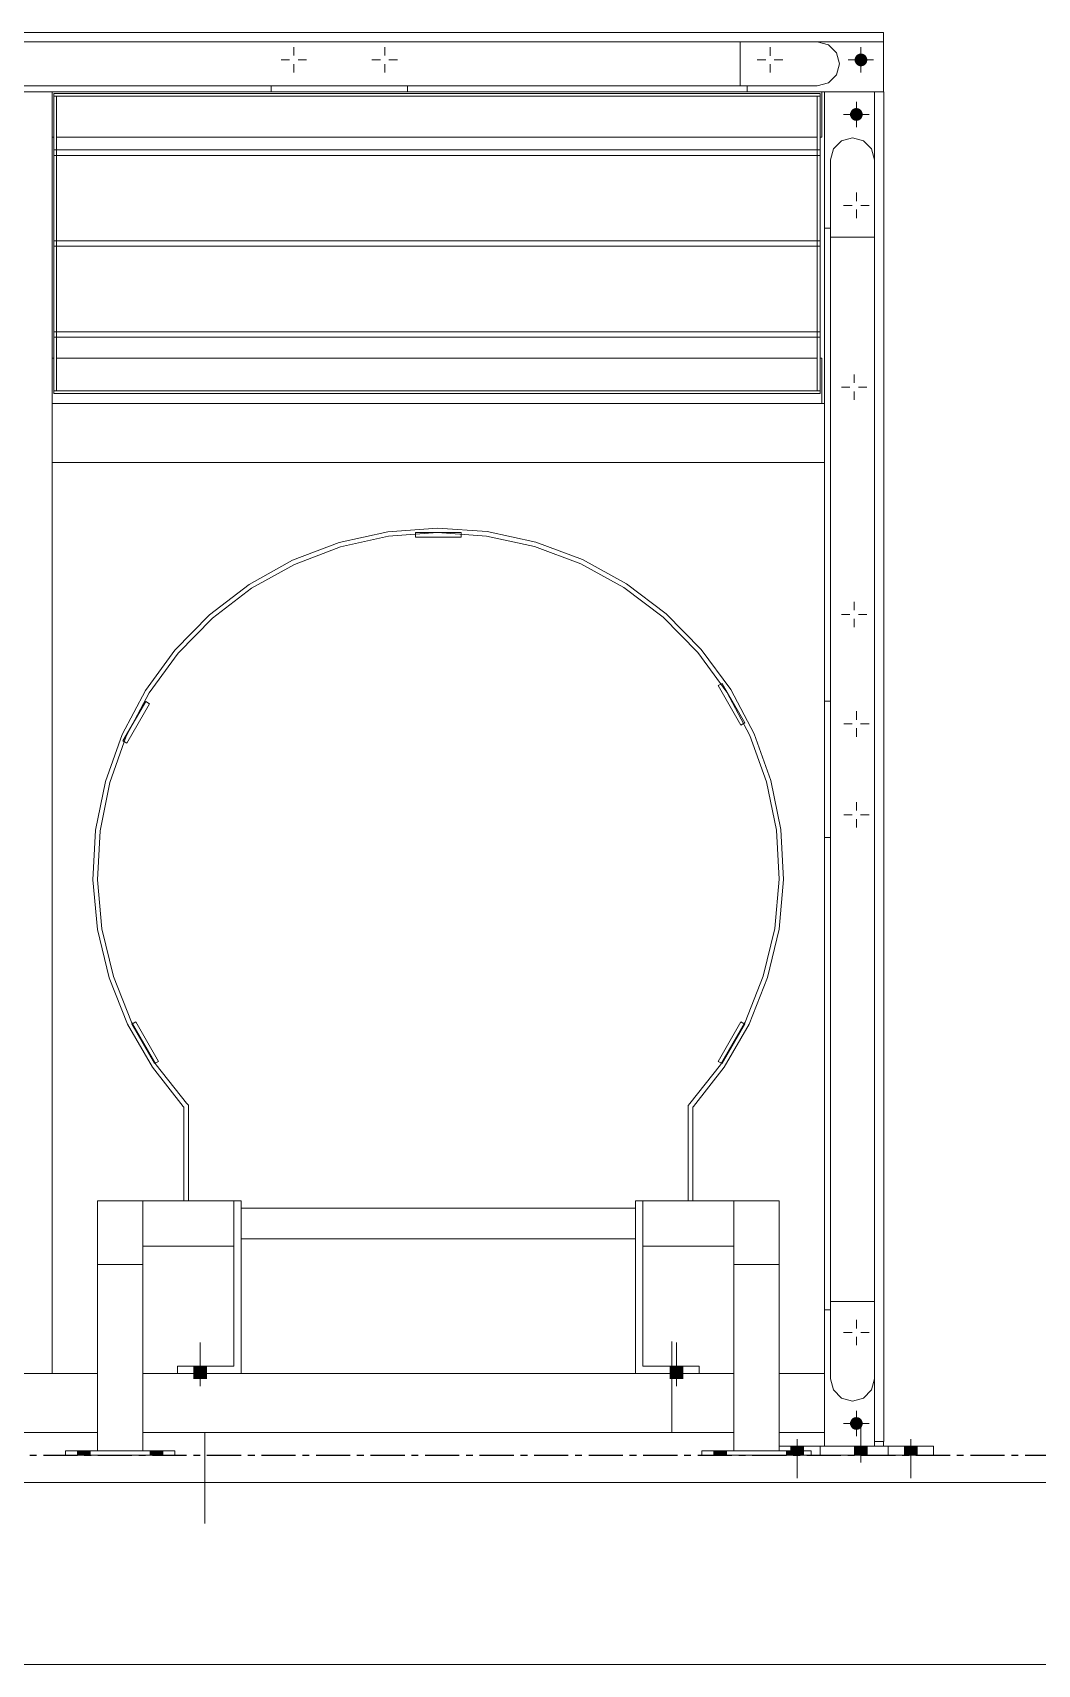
# Model space of a CAD drawing. Header units: millimetres. Extents: x -187664 to 435448, y -313239 to 299894.
# Drawn here: x 68624 to 69729, y -82174 to -80379 of the extents above; entities that cross this region are included whole.
import ezdxf

# ---------------------------------------------------------------- set-up
doc = ezdxf.new("R2010")
doc.units = ezdxf.units.MM
doc.linetypes.add('CENTER', pattern=[2, 1.25, -0.25, 0.25, -0.25])
doc.linetypes.add('XKITLINE00', pattern=[0])
for name, color, linetype in [('000 - EXISTING_BUILDING_MAIN_COLOR_1', 7, 'Continuous'), ('000 - EXISTING_BUILDING_MAIN_COLOR_251', 7, 'Continuous'), ('000 - EXISTING_CONCRETE_MAIN_COLOR_1', 7, 'Continuous')]:
    doc.layers.add(name, color=color, linetype=linetype)

# ---------------------------------------------------------------- blocks, each defined once
blk = doc.blocks.new('*A23112231')
at = {"layer": '000 - EXISTING_BUILDING_MAIN_COLOR_1', "color": 7, "linetype": 'XKITLINE00', "lineweight": 0}
for p, q in [((470.929547, 165.651934), (470.929547, 166.331934)), ((471.318347, 166.331934), (470.929547, 166.331934)), ((471.318347, 165.651934), (471.318347, 166.331934)), ((470.955591, 165.554734), (470.929547, 165.651934)), ((471.318347, 165.651934), (471.292302, 165.554734)), ((471.026747, 165.483579), (470.955591, 165.554734)), ((471.123947, 165.457534), (471.026747, 165.483579)), ((471.221147, 165.483579), (471.123947, 165.457534)), ((471.292302, 165.554734), (471.221147, 165.483579))]:
    blk.add_line(p, q, dxfattribs=at)
blk = doc.blocks.new('*A23122232')
at = {"layer": '000 - EXISTING_BUILDING_MAIN_COLOR_1', "color": 7, "linetype": 'XKITLINE00', "lineweight": 0}
for p, q in [((470.838315, 165.059952), (470.838315, 165.059961)), ((470.838315, 165.059961), (470.878347, 165.059961)), ((470.838315, 165.059961), (470.838315, 164.979952)), ((471.318347, 165.059961), (471.438315, 165.059961)), ((471.438315, 165.059952), (471.438315, 165.059961)), ((471.438315, 165.059961), (471.438315, 164.979952)), ((470.838315, 164.979961), (471.438315, 164.979961))]:
    blk.add_line(p, q, dxfattribs=at)
blk = doc.blocks.new('*A23132233')
at = {"layer": '000 - EXISTING_BUILDING_MAIN_COLOR_251', "color": 7, "linetype": 'XKITLINE00', "lineweight": 0}
for p, q in [((469.214467, 165.7), (469.214467, 167.22)), ((469.214467, 167.22), (469.278467, 167.22)), ((469.278467, 165.764), (469.278467, 166.82)), ((469.278467, 165.764), (469.774467, 165.764)), ((469.774467, 165.764), (469.774467, 165.7))]:
    blk.add_line(p, q, dxfattribs=at)
blk = doc.blocks.new('*A23142234')
at = {"layer": '000 - EXISTING_BUILDING_MAIN_COLOR_251', "color": 7, "linetype": 'XKITLINE00', "lineweight": 0}
for p, q in [((470.479067, 166.66), (470.079067, 166.66)), ((470.079067, 166.66), (470.079067, 165.019961)), ((470.479067, 165.019961), (470.479067, 166.66))]:
    blk.add_line(p, q, dxfattribs=at)
blk = doc.blocks.new('*A23152235')
at = {"layer": '000 - EXISTING_BUILDING_MAIN_COLOR_251', "color": 7, "linetype": 'XKITLINE00', "lineweight": 0}
for p, q in [((470.479067, 167.22), (470.079067, 167.22)), ((470.079067, 167.22), (470.079067, 166.66)), ((470.479067, 167.22), (470.479067, 166.66)), ((470.479067, 166.66), (470.079067, 166.66))]:
    blk.add_line(p, q, dxfattribs=at)
blk = doc.blocks.new('*A23162236')
at = {"layer": '000 - EXISTING_BUILDING_MAIN_COLOR_251', "color": 7, "linetype": 'XKITLINE00', "lineweight": 0}
for p, q in [((470.758889, 165.019961), (469.798889, 165.019961)), ((469.798889, 165.019961), (469.798889, 164.979961)), ((470.758889, 165.019961), (470.758889, 164.979961)), ((470.758889, 164.979961), (469.798889, 164.979961))]:
    blk.add_line(p, q, dxfattribs=at)
blk = doc.blocks.new('*A23172237')
at = {"layer": '000 - EXISTING_BUILDING_MAIN_COLOR_1', "color": 7, "linetype": 'XKITLINE00', "lineweight": 0}
for p, q in [((471.318347, 176.97997), (470.878347, 176.97997)), ((470.878347, 176.97997), (470.878347, 175.77997)), ((470.878347, 175.77997), (470.929578, 175.77997))]:
    blk.add_line(p, q, dxfattribs=at)
blk = doc.blocks.new('*A23182238')
at = {"layer": '000 - EXISTING_BUILDING_MAIN_COLOR_1', "color": 7, "linetype": 'XKITLINE00', "lineweight": 0}
for p, q in [((470.955591, 176.47717), (471.026747, 176.548325)), ((471.026747, 176.548325), (471.123947, 176.57437)), ((471.123947, 176.57437), (471.221147, 176.548325)), ((471.221147, 176.548325), (471.292302, 176.47717)), ((470.929547, 176.37997), (470.955591, 176.47717)), ((470.929547, 176.37997), (470.929547, 175.69997)), ((471.292302, 176.47717), (471.318347, 176.37997)), ((471.318347, 176.37997), (471.318347, 175.69997)), ((470.929547, 175.69997), (471.318347, 175.69997))]:
    blk.add_line(p, q, dxfattribs=at)
blk = doc.blocks.new('*A23192239')
at = {"layer": '000 - EXISTING_BUILDING_MAIN_COLOR_251', "color": 7, "linetype": 'XKITLINE00', "lineweight": 0}
for p, q in [((470.814377, 174.347897), (470.814377, 176.939961)), ((470.814377, 176.939961), (470.838377, 176.939961)), ((470.838377, 174.347897), (470.838377, 176.939961)), ((470.814377, 174.347897), (470.838377, 174.347897))]:
    blk.add_line(p, q, dxfattribs=at)
blk = doc.blocks.new('*A23202240')
at = {"layer": '000 - EXISTING_BUILDING_MAIN_COLOR_251', "color": 7, "linetype": 'XKITLINE00', "lineweight": 0}
for p, q in [((471.398315, 176.979939), (471.398315, 177.419961)), ((470.198315, 176.979939), (470.198315, 177.031129)), ((470.198315, 176.979939), (471.318375, 176.979939))]:
    blk.add_line(p, q, dxfattribs=at)
blk = doc.blocks.new('*A23212241')
at = {"layer": '000 - EXISTING_BUILDING_MAIN_COLOR_251', "color": 7, "linetype": 'XKITLINE00', "lineweight": 0}
for p, q in [((470.814284, 177.419929), (470.134284, 177.419929)), ((470.134284, 177.419929), (470.134284, 177.031129)), ((470.814284, 177.419929), (470.911484, 177.393885)), ((470.911484, 177.393885), (470.98264, 177.322729)), ((470.98264, 177.322729), (471.008684, 177.225529)), ((471.008684, 177.225529), (470.98264, 177.128329)), ((470.98264, 177.128329), (470.911484, 177.057174)), ((470.814284, 177.031129), (470.134284, 177.031129)), ((470.911484, 177.057174), (470.814284, 177.031129))]:
    blk.add_line(p, q, dxfattribs=at)
blk = doc.blocks.new('*A23412261')
at = {"layer": '000 - EXISTING_CONCRETE_MAIN_COLOR_1', "color": 7, "linetype": 'XKITLINE00', "lineweight": 0}
for p, q in [((442.008418, 164.739977), (488.150427, 164.739977)), ((442.008418, 163.139977), (488.150427, 163.139977))]:
    blk.add_line(p, q, dxfattribs=at)
blk = doc.blocks.new('*A23472267')
at = {"layer": '000 - EXISTING_BUILDING_MAIN_COLOR_1', "color": 7, "linetype": 'XKITLINE00', "lineweight": 0}
for p, q in [((470.929578, 175.69997), (470.929578, 166.33197)), ((470.929578, 175.69997), (471.318378, 175.69997)), ((471.318378, 166.33197), (471.318378, 175.69997)), ((470.929578, 166.33197), (471.318378, 166.33197))]:
    blk.add_line(p, q, dxfattribs=at)
blk = doc.blocks.new('*A23672287')
at = {"layer": '000 - EXISTING_BUILDING_MAIN_COLOR_251', "color": 7, "linetype": 'XKITLINE00', "lineweight": 0}
for p, q in [((464.094377, 174.867961), (464.094377, 174.819961)), ((464.094377, 174.867961), (470.838377, 174.867961)), ((464.094377, 174.819961), (470.838377, 174.819961)), ((470.838377, 174.867961), (470.838377, 174.819961))]:
    blk.add_line(p, q, dxfattribs=at)
blk = doc.blocks.new('*A23682288')
at = {"layer": '000 - EXISTING_BUILDING_MAIN_COLOR_251', "color": 7, "linetype": 'XKITLINE00', "lineweight": 0}
for p, q in [((464.078377, 174.635897), (464.094377, 174.635897)), ((464.118377, 174.635897), (470.814377, 174.635897)), ((470.838377, 174.635897), (470.854317, 174.635897)), ((470.854317, 174.235897), (470.854317, 174.635897))]:
    blk.add_line(p, q, dxfattribs=at)
blk = doc.blocks.new('*A23692289')
at = {"layer": '000 - EXISTING_BUILDING_MAIN_COLOR_251', "color": 7, "linetype": 'XKITLINE00', "lineweight": 0}
for p, q in [((470.854317, 176.579984), (470.854317, 176.979984)), ((464.078377, 176.579984), (464.094377, 176.579984)), ((464.118377, 176.579984), (470.814377, 176.579984)), ((470.838377, 176.579984), (470.854317, 176.579984))]:
    blk.add_line(p, q, dxfattribs=at)
blk = doc.blocks.new('*A23702290')
at = {"layer": '000 - EXISTING_BUILDING_MAIN_COLOR_251', "color": 7, "linetype": 'XKITLINE00', "lineweight": 0}
for p, q in [((464.094377, 174.347897), (464.094377, 174.323897)), ((464.094377, 174.347897), (470.838318, 174.347897)), ((470.838318, 174.347897), (470.838318, 174.323897)), ((464.094377, 174.323897), (470.838318, 174.323897))]:
    blk.add_line(p, q, dxfattribs=at)
blk = doc.blocks.new('*A23712291')
at = {"layer": '000 - EXISTING_BUILDING_MAIN_COLOR_251', "color": 7, "linetype": 'XKITLINE00', "lineweight": 0}
for p, q in [((464.094377, 175.667961), (464.094377, 175.619961)), ((464.094377, 175.667961), (470.838377, 175.667961)), ((470.838377, 175.667961), (470.838377, 175.619961)), ((464.094377, 175.619961), (470.838377, 175.619961))]:
    blk.add_line(p, q, dxfattribs=at)
blk = doc.blocks.new('*A23722292')
at = {"layer": '000 - EXISTING_BUILDING_MAIN_COLOR_251', "color": 7, "linetype": 'XKITLINE00', "lineweight": 0}
for p, q in [((464.078377, 174.235961), (464.078377, 173.715961)), ((464.078377, 174.235961), (470.878317, 174.235961)), ((470.878317, 174.235961), (470.878317, 173.715961)), ((464.078377, 173.715961), (470.878317, 173.715961))]:
    blk.add_line(p, q, dxfattribs=at)
blk = doc.blocks.new('*A23732293')
at = {"layer": '000 - EXISTING_BUILDING_MAIN_COLOR_251', "color": 7, "linetype": 'XKITLINE00', "lineweight": 0}
for p, q in [((464.094377, 176.963961), (464.094377, 176.939961)), ((464.094377, 176.963961), (470.838318, 176.963961)), ((464.094377, 176.939961), (470.838318, 176.939961)), ((470.838318, 176.963961), (470.838318, 176.939961))]:
    blk.add_line(p, q, dxfattribs=at)
blk = doc.blocks.new('*A23742294')
at = {"layer": '000 - EXISTING_BUILDING_MAIN_COLOR_251', "color": 7, "linetype": 'XKITLINE00', "lineweight": 0}
for p, q in [((464.094377, 176.467961), (464.094377, 176.419961)), ((464.094377, 176.467961), (470.838377, 176.467961)), ((464.094377, 176.419961), (470.838377, 176.419961)), ((470.838377, 176.467961), (470.838377, 176.419961))]:
    blk.add_line(p, q, dxfattribs=at)
blk = doc.blocks.new('*A23752295')
at = {"layer": '000 - EXISTING_BUILDING_MAIN_COLOR_251', "color": 7, "linetype": 'XKITLINE00', "lineweight": 0}
for p, q in [((464.094377, 174.347897), (464.094377, 176.939961)), ((464.094377, 176.939961), (464.118377, 176.939961)), ((464.118377, 174.347897), (464.118377, 176.939961)), ((464.094377, 174.347897), (464.118377, 174.347897))]:
    blk.add_line(p, q, dxfattribs=at)
blk = doc.blocks.new('*A23822302')
at = {"layer": '000 - EXISTING_BUILDING_MAIN_COLOR_251', "color": 7, "linetype": 'XKITLINE00', "lineweight": 0}
for p, q in [((466.006364, 176.979961), (466.006364, 177.031161)), ((467.206364, 176.979961), (466.006364, 176.979961)), ((467.206364, 177.031161), (467.206364, 176.979961))]:
    blk.add_line(p, q, dxfattribs=at)
blk = doc.blocks.new('*A23832303')
at = {"layer": '000 - EXISTING_BUILDING_MAIN_COLOR_1', "color": 7, "linetype": 'XKITLINE00', "lineweight": 0}
for p, q in [((471.318375, 176.979961), (471.398375, 176.979961)), ((471.318375, 176.379863), (471.318375, 176.979961)), ((471.398375, 176.979961), (471.398375, 165.099943)), ((471.318375, 165.099943), (471.318375, 165.652041)), ((471.398375, 165.099943), (471.318375, 165.099943))]:
    blk.add_line(p, q, dxfattribs=at)
blk = doc.blocks.new('*A23842304')
at = {"layer": '000 - EXISTING_BUILDING_MAIN_COLOR_1', "color": 7, "linetype": 'XKITLINE00', "lineweight": 0}
for p, q in [((470.878317, 171.61597), (470.878317, 175.77997)), ((470.878317, 166.259961), (470.878317, 170.41597)), ((471.398317, 165.059961), (471.398317, 165.099943))]:
    blk.add_line(p, q, dxfattribs=at)
blk = doc.blocks.new('*A23852305')
at = {"layer": '000 - EXISTING_BUILDING_MAIN_COLOR_1', "color": 7, "linetype": 'XKITLINE00', "lineweight": 0}
for p, q in [((470.929578, 166.259961), (470.878347, 166.259961)), ((470.878347, 166.259961), (470.878347, 165.059961)), ((470.878347, 165.059961), (471.318347, 165.059961)), ((471.318347, 165.059961), (471.318347, 165.099943))]:
    blk.add_line(p, q, dxfattribs=at)
blk = doc.blocks.new('*A23862306')
at = {"layer": '000 - EXISTING_BUILDING_MAIN_COLOR_251', "color": 7, "linetype": 'XKITLINE00', "lineweight": 0}
for p, q in [((470.929578, 171.61597), (470.878347, 171.61597)), ((470.878347, 171.61597), (470.878347, 170.41597)), ((470.878347, 170.41597), (470.929578, 170.41597))]:
    blk.add_line(p, q, dxfattribs=at)
blk = doc.blocks.new('*A23872307')
at = {"layer": '000 - EXISTING_BUILDING_MAIN_COLOR_251', "color": 7, "linetype": 'XKITLINE00', "lineweight": 0}
for p, q in [((466.206364, 177.371961), (466.206364, 177.297369)), ((467.006364, 177.371961), (467.006364, 177.297369)), ((466.094364, 177.259961), (466.168956, 177.259961)), ((466.206364, 177.147961), (466.206364, 177.222553)), ((466.318364, 177.259961), (466.243772, 177.259961)), ((466.894364, 177.259961), (466.968956, 177.259961)), ((467.006364, 177.147961), (467.006364, 177.222553)), ((467.118364, 177.259961), (467.043772, 177.259961))]:
    blk.add_line(p, q, dxfattribs=at)
blk = doc.blocks.new('*A23882308')
at = {"layer": '000 - EXISTING_BUILDING_MAIN_COLOR_251'}
for points in [[(469.518, 165.7), (469.518, 165.764), (469.63, 165.764), (469.63, 165.7)], [(469.518, 165.652), (469.518, 165.7), (469.63, 165.7), (469.63, 165.652)]]:
    blk.add_hatch(color=7, dxfattribs=at).paths.add_polyline_path(points, flags=17)
at = {"layer": '000 - EXISTING_BUILDING_MAIN_COLOR_251', "color": 7, "linetype": 'XKITLINE00', "lineweight": 0}
for p, q in [((469.574, 165.589), (469.574, 165.972)), ((469.518, 165.7), (469.518, 165.764)), ((469.63, 165.7), (469.63, 165.764)), ((469.518, 165.652), (469.518, 165.7)), ((469.63, 165.652), (469.63, 165.7))]:
    blk.add_line(p, q, dxfattribs=at)
blk = doc.blocks.new('*A23892309')
at = {"layer": '000 - EXISTING_BUILDING_MAIN_COLOR_251', "color": 7, "linetype": 'XKITLINE00', "lineweight": 0}
for p, q in [((471.158347, 171.52797), (471.158347, 171.453378)), ((471.046347, 171.41597), (471.120939, 171.41597)), ((471.158347, 171.30397), (471.158347, 171.378562)), ((471.270347, 171.41597), (471.195755, 171.41597)), ((471.046347, 170.61597), (471.120939, 170.61597)), ((471.158347, 170.72797), (471.158347, 170.653378)), ((471.270347, 170.61597), (471.195755, 170.61597)), ((471.158347, 170.50397), (471.158347, 170.578562))]:
    blk.add_line(p, q, dxfattribs=at)
blk = doc.blocks.new('*A23902310')
at = {"layer": '000 - EXISTING_BUILDING_MAIN_COLOR_1'}
blk.add_hatch(color=7, dxfattribs=at).paths.add_polyline_path([(471.147, 165.205), (471.137, 165.208), (471.127, 165.213), (471.119, 165.22), (471.112, 165.229), (471.107, 165.239), (471.103, 165.249), (471.102, 165.26), (471.103, 165.271), (471.107, 165.281), (471.112, 165.291), (471.119, 165.3), (471.127, 165.307), (471.137, 165.312), (471.147, 165.315), (471.158, 165.316), (471.169, 165.315), (471.18, 165.312), (471.189, 165.307), (471.198, 165.3), (471.205, 165.291), (471.21, 165.281), (471.213, 165.271), (471.214, 165.26), (471.213, 165.249), (471.21, 165.239), (471.205, 165.229), (471.198, 165.22), (471.189, 165.213), (471.18, 165.208), (471.169, 165.205), (471.158, 165.204)], flags=17)
at = {"layer": '000 - EXISTING_BUILDING_MAIN_COLOR_1', "color": 7, "linetype": 'XKITLINE00', "lineweight": 0}
for p, q in [((471.158, 166.172), (471.158, 166.097)), ((471.046, 166.06), (471.121, 166.06)), ((471.158, 165.948), (471.158, 166.023)), ((471.27, 166.06), (471.196, 166.06)), ((471.158, 165.372), (471.158, 165.148)), ((471.27, 165.26), (471.046, 165.26))]:
    blk.add_line(p, q, dxfattribs=at)
blk = doc.blocks.new('*A23912311')
at = {"layer": '000 - EXISTING_BUILDING_MAIN_COLOR_251'}
for points in [[(470.015, 165.02), (470.015, 164.98), (469.903, 164.98), (469.903, 165.02)], [(470.015, 165.02), (470.015, 164.98), (469.903, 164.98), (469.903, 165.02)], [(470.655, 165.02), (470.655, 164.98), (470.543, 164.98), (470.543, 165.02)], [(470.655, 165.02), (470.655, 164.98), (470.543, 164.98), (470.543, 165.02)]]:
    blk.add_hatch(color=7, dxfattribs=at).paths.add_polyline_path(points, flags=17)
at = {"layer": '000 - EXISTING_BUILDING_MAIN_COLOR_251', "color": 7, "linetype": 'XKITLINE00', "lineweight": 0}
for p, q in [((469.903, 164.98), (469.903, 165.02)), ((469.903, 164.98), (469.903, 165.02)), ((469.959, 164.98), (469.959, 165.02)), ((469.959, 164.98), (469.959, 165.02)), ((470.015, 164.98), (470.015, 165.02)), ((470.015, 164.98), (470.015, 165.02)), ((470.543, 164.98), (470.543, 165.02)), ((470.543, 164.98), (470.543, 165.02)), ((470.599, 164.98), (470.599, 165.02)), ((470.599, 164.98), (470.599, 165.02)), ((470.655, 164.98), (470.655, 165.02)), ((470.655, 164.98), (470.655, 165.02))]:
    blk.add_line(p, q, dxfattribs=at)
blk = doc.blocks.new('*A23922312')
at = {"layer": '000 - EXISTING_BUILDING_MAIN_COLOR_251', "color": 7, "linetype": 'XKITLINE00', "lineweight": 0}
blk.add_line((469.534467, 165.180064), (469.534467, 165.980064), dxfattribs=at)
blk = doc.blocks.new('*A23932313')
at = {"layer": '000 - EXISTING_BUILDING_MAIN_COLOR_1'}
blk.add_hatch(color=7, dxfattribs=at).paths.add_polyline_path([(471.142, 164.98), (471.142, 165.06), (471.254, 165.06), (471.254, 164.98)], flags=17)
blk.add_hatch(color=7, dxfattribs=at).paths.add_polyline_path([(471.142, 164.98), (471.142, 165.06), (471.254, 165.06), (471.254, 164.98)], flags=17)
at = {"layer": '000 - EXISTING_BUILDING_MAIN_COLOR_1', "color": 7, "linetype": 'XKITLINE00', "lineweight": 0}
for p, q in [((471.198, 164.917), (471.198, 165.26)), ((471.198, 164.917), (471.198, 165.26)), ((471.142, 164.98), (471.142, 165.06)), ((471.142, 164.98), (471.142, 165.06)), ((471.254, 164.98), (471.254, 165.06)), ((471.254, 164.98), (471.254, 165.06))]:
    blk.add_line(p, q, dxfattribs=at)
blk = doc.blocks.new('*A23942314')
at = {"layer": '000 - EXISTING_BUILDING_MAIN_COLOR_251', "color": 7, "linetype": 'XKITLINE00', "lineweight": 0}
for p, q in [((471.138317, 174.49194), (471.138317, 174.417348)), ((471.026317, 174.37994), (471.100909, 174.37994)), ((471.138317, 174.26794), (471.138317, 174.342532)), ((471.250317, 174.37994), (471.175725, 174.37994)), ((471.138317, 172.49194), (471.138317, 172.417348)), ((471.026317, 172.37994), (471.100909, 172.37994)), ((471.138317, 172.26794), (471.138317, 172.342532)), ((471.250317, 172.37994), (471.175725, 172.37994))]:
    blk.add_line(p, q, dxfattribs=at)
blk = doc.blocks.new('*A23952315')
at = {"layer": '000 - EXISTING_BUILDING_MAIN_COLOR_1'}
blk.add_hatch(color=7, dxfattribs=at).paths.add_polyline_path([(471.147, 176.725), (471.137, 176.728), (471.127, 176.733), (471.119, 176.74), (471.112, 176.749), (471.107, 176.759), (471.103, 176.769), (471.102, 176.78), (471.103, 176.791), (471.107, 176.801), (471.112, 176.811), (471.119, 176.82), (471.127, 176.827), (471.137, 176.832), (471.147, 176.835), (471.158, 176.836), (471.169, 176.835), (471.18, 176.832), (471.189, 176.827), (471.198, 176.82), (471.205, 176.811), (471.21, 176.801), (471.213, 176.791), (471.214, 176.78), (471.213, 176.769), (471.21, 176.759), (471.205, 176.749), (471.198, 176.74), (471.189, 176.733), (471.18, 176.728), (471.169, 176.725), (471.158, 176.724)], flags=17)
at = {"layer": '000 - EXISTING_BUILDING_MAIN_COLOR_1', "color": 7, "linetype": 'XKITLINE00', "lineweight": 0}
for p, q in [((471.27, 176.78), (471.046, 176.78)), ((471.158, 176.892), (471.158, 176.668)), ((471.158, 176.092), (471.158, 176.017)), ((471.046, 175.98), (471.121, 175.98)), ((471.158, 175.868), (471.158, 175.943)), ((471.27, 175.98), (471.196, 175.98))]:
    blk.add_line(p, q, dxfattribs=at)
blk = doc.blocks.new('*A23962316')
at = {"layer": '000 - EXISTING_BUILDING_MAIN_COLOR_251'}
blk.add_hatch(color=7, dxfattribs=at).paths.add_polyline_path([(471.253, 177.249), (471.25, 177.239), (471.245, 177.229), (471.238, 177.22), (471.229, 177.213), (471.22, 177.208), (471.209, 177.205), (471.198, 177.204), (471.187, 177.205), (471.177, 177.208), (471.167, 177.213), (471.159, 177.22), (471.152, 177.229), (471.147, 177.239), (471.143, 177.249), (471.142, 177.26), (471.143, 177.271), (471.147, 177.281), (471.152, 177.291), (471.159, 177.3), (471.167, 177.307), (471.177, 177.312), (471.187, 177.315), (471.198, 177.316), (471.209, 177.315), (471.22, 177.312), (471.229, 177.307), (471.238, 177.3), (471.245, 177.291), (471.25, 177.281), (471.253, 177.271), (471.254, 177.26)], flags=17)
at = {"layer": '000 - EXISTING_BUILDING_MAIN_COLOR_251', "color": 7, "linetype": 'XKITLINE00', "lineweight": 0}
for p, q in [((470.398, 177.372), (470.398, 177.297)), ((471.198, 177.372), (471.198, 177.148)), ((470.286, 177.26), (470.361, 177.26)), ((470.398, 177.148), (470.398, 177.223)), ((470.51, 177.26), (470.436, 177.26)), ((471.086, 177.26), (471.31, 177.26))]:
    blk.add_line(p, q, dxfattribs=at)
blk = doc.blocks.new('*A23972317')
at = {"layer": '000 - EXISTING_BUILDING_MAIN_COLOR_251', "color": 7, "linetype": 'XKITLINE00', "lineweight": 0}
for p, q in [((453.582158, 165.699943), (464.477947, 165.699943)), ((464.877947, 165.699943), (470.079067, 165.699943)), ((470.479067, 165.699943), (470.878315, 165.699943)), ((453.582158, 165.179943), (464.477947, 165.179943)), ((464.877947, 165.179943), (470.079067, 165.179943)), ((470.479067, 165.179943), (470.878315, 165.179943))]:
    blk.add_line(p, q, dxfattribs=at)
blk = doc.blocks.new('*A23982318')
at = {"layer": '000 - EXISTING_BUILDING_MAIN_COLOR_1', "color": 7, "linetype": 'XKITLINE00', "lineweight": 0}
for p, q in [((448.678284, 177.419961), (470.134284, 177.419961)), ((470.134284, 177.031161), (470.134284, 177.419961)), ((448.678284, 177.031161), (470.134284, 177.031161))]:
    blk.add_line(p, q, dxfattribs=at)
blk = doc.blocks.new('*A23992319')
at = {"layer": '000 - EXISTING_BUILDING_MAIN_COLOR_1', "color": 7, "linetype": 'XKITLINE00', "lineweight": 0}
for p, q in [((460.014444, 176.979961), (466.006364, 176.979961)), ((467.206364, 176.979961), (470.198315, 176.979961))]:
    blk.add_line(p, q, dxfattribs=at)
blk = doc.blocks.new('*A24022322')
at = {"layer": '000 - EXISTING_BUILDING_MAIN_COLOR_1', "color": 7, "linetype": 'XKITLINE00', "lineweight": 0}
for p, q in [((447.398375, 177.499961), (471.398315, 177.499961)), ((471.398315, 177.499961), (471.398315, 177.419961)), ((470.814166, 177.419961), (471.398315, 177.419961))]:
    blk.add_line(p, q, dxfattribs=at)
blk = doc.blocks.new('*A24332353')
at = {"layer": '000 - EXISTING_BUILDING_MAIN_COLOR_251', "color": 7, "linetype": 'XKITLINE00', "lineweight": 0}
for p, q in [((465.742547, 167.22), (465.678547, 167.22)), ((465.742547, 165.7), (465.742547, 167.22)), ((465.678547, 165.764), (465.678547, 166.82)), ((465.678547, 165.764), (465.182547, 165.764)), ((465.182547, 165.764), (465.182547, 165.7))]:
    blk.add_line(p, q, dxfattribs=at)
blk = doc.blocks.new('*A24342354')
at = {"layer": '000 - EXISTING_BUILDING_MAIN_COLOR_251', "color": 7, "linetype": 'XKITLINE00', "lineweight": 0}
for p, q in [((465.742547, 167.156), (469.214467, 167.156)), ((465.742547, 166.884), (469.214467, 166.884))]:
    blk.add_line(p, q, dxfattribs=at)
blk = doc.blocks.new('*A24372357')
at = {"layer": '000 - EXISTING_BUILDING_MAIN_COLOR_251', "color": 7, "linetype": 'XKITLINE00', "lineweight": 0}
for p, q in [((464.877947, 166.66), (464.477947, 166.66)), ((464.477947, 166.66), (464.477947, 165.019961)), ((464.877947, 165.019961), (464.877947, 166.66))]:
    blk.add_line(p, q, dxfattribs=at)
blk = doc.blocks.new('*A24382358')
at = {"layer": '000 - EXISTING_BUILDING_MAIN_COLOR_251', "color": 7, "linetype": 'XKITLINE00', "lineweight": 0}
for p, q in [((464.877915, 167.220022), (464.477915, 167.220022)), ((464.477915, 167.220022), (464.477947, 166.66)), ((464.877915, 167.220022), (464.877947, 166.66)), ((464.877947, 166.66), (464.477947, 166.66))]:
    blk.add_line(p, q, dxfattribs=at)
blk = doc.blocks.new('*A24392359')
at = {"layer": '000 - EXISTING_BUILDING_MAIN_COLOR_251', "color": 7, "linetype": 'XKITLINE00', "lineweight": 0}
for p, q in [((464.198124, 164.979961), (464.198124, 165.019961)), ((464.198124, 165.019961), (465.158124, 165.019961)), ((465.158124, 164.979961), (465.158124, 165.019961)), ((464.198124, 164.979961), (465.158124, 164.979961))]:
    blk.add_line(p, q, dxfattribs=at)
blk = doc.blocks.new('*A24452365')
at = {"layer": '000 - EXISTING_BUILDING_MAIN_COLOR_251'}
for points in [[(465.439, 165.764), (465.439, 165.7), (465.327, 165.7), (465.327, 165.764)], [(465.439, 165.7), (465.439, 165.652), (465.327, 165.652), (465.327, 165.7)]]:
    blk.add_hatch(color=7, dxfattribs=at).paths.add_polyline_path(points, flags=17)
at = {"layer": '000 - EXISTING_BUILDING_MAIN_COLOR_251', "color": 7, "linetype": 'XKITLINE00', "lineweight": 0}
for p, q in [((465.383, 165.589), (465.383, 165.972)), ((465.327, 165.7), (465.327, 165.764)), ((465.439, 165.7), (465.439, 165.764)), ((465.327, 165.652), (465.327, 165.7)), ((465.439, 165.652), (465.439, 165.7))]:
    blk.add_line(p, q, dxfattribs=at)
blk = doc.blocks.new('*A24462366')
at = {"layer": '000 - EXISTING_BUILDING_MAIN_COLOR_251', "color": 7, "linetype": 'XKITLINE00', "lineweight": 0}
blk.add_line((465.422547, 165.180064), (465.422547, 164.380064), dxfattribs=at)
blk = doc.blocks.new('*A24472367')
at = {"layer": '000 - EXISTING_BUILDING_MAIN_COLOR_251'}
for points in [[(464.414, 165.02), (464.414, 164.98), (464.302, 164.98), (464.302, 165.02)], [(464.414, 165.02), (464.414, 164.98), (464.302, 164.98), (464.302, 165.02)], [(465.054, 165.02), (465.054, 164.98), (464.942, 164.98), (464.942, 165.02)], [(465.054, 165.02), (465.054, 164.98), (464.942, 164.98), (464.942, 165.02)]]:
    blk.add_hatch(color=7, dxfattribs=at).paths.add_polyline_path(points, flags=17)
at = {"layer": '000 - EXISTING_BUILDING_MAIN_COLOR_251', "color": 7, "linetype": 'XKITLINE00', "lineweight": 0}
for p, q in [((464.302, 164.98), (464.302, 165.02)), ((464.302, 164.98), (464.302, 165.02)), ((464.358, 164.98), (464.358, 165.02)), ((464.358, 164.98), (464.358, 165.02)), ((464.414, 164.98), (464.414, 165.02)), ((464.414, 164.98), (464.414, 165.02)), ((464.942, 164.98), (464.942, 165.02)), ((464.942, 164.98), (464.942, 165.02)), ((464.998, 164.98), (464.998, 165.02)), ((464.998, 164.98), (464.998, 165.02)), ((465.054, 164.98), (465.054, 165.02)), ((465.054, 164.98), (465.054, 165.02))]:
    blk.add_line(p, q, dxfattribs=at)
blk = doc.blocks.new('*A24752395')
at = {"layer": '000 - EXISTING_BUILDING_MAIN_COLOR_251', "color": 7, "linetype": 'XKITLINE00', "lineweight": 0}
for p, q in [((464.477947, 167.22), (465.678535, 167.22)), ((465.678535, 167.22), (465.678535, 166.82)), ((464.877947, 166.82), (465.678535, 166.82))]:
    blk.add_line(p, q, dxfattribs=at)
blk = doc.blocks.new('*A24762396')
at = {"layer": '000 - EXISTING_BUILDING_MAIN_COLOR_251', "color": 7, "linetype": 'XKITLINE00', "lineweight": 0}
for p, q in [((464.90287, 171.614165), (464.70287, 171.267755)), ((464.937511, 171.594165), (464.90287, 171.614165)), ((464.737511, 171.247755), (464.937511, 171.594165)), ((464.70287, 171.267755), (464.737511, 171.247755))]:
    blk.add_line(p, q, dxfattribs=at)
blk = doc.blocks.new('*A24772397')
at = {"layer": '000 - EXISTING_BUILDING_MAIN_COLOR_251', "color": 7, "linetype": 'XKITLINE00', "lineweight": 0}
for p, q in [((464.815031, 168.793205), (464.78039, 168.773205)), ((464.78039, 168.773205), (464.98039, 168.426795)), ((465.015031, 168.446795), (464.815031, 168.793205)), ((464.98039, 168.426795), (465.015031, 168.446795))]:
    blk.add_line(p, q, dxfattribs=at)
blk = doc.blocks.new('*A24782398')
at = {"layer": '000 - EXISTING_BUILDING_MAIN_COLOR_251', "color": 7, "linetype": 'XKITLINE00', "lineweight": 0}
for p, q in [((467.033252, 173.107209), (466.605636, 173.011977)), ((466.617122, 172.973662), (467.039111, 173.06764)), ((467.470115, 173.139988), (467.033252, 173.107209)), ((467.039111, 173.06764), (467.470226, 173.099988)), ((467.908261, 173.109477), (467.470115, 173.139988)), ((467.470226, 173.099988), (467.902607, 173.069879)), ((467.902607, 173.069879), (468.326136, 172.977776)), ((468.337437, 173.016146), (467.908261, 173.109477)), ((466.605636, 173.011977), (466.196149, 172.856272)), ((466.213023, 172.820005), (466.617122, 172.973662)), ((468.326136, 172.977776), (468.731972, 172.825603)), ((468.748684, 172.861944), (468.337437, 173.016146)), ((466.196149, 172.856272), (465.813294, 172.643325)), ((465.835206, 172.60986), (466.213023, 172.820005)), ((468.731972, 172.825603), (469.111644, 172.616536)), ((469.133419, 172.65009), (468.748684, 172.861944)), ((465.813294, 172.643325), (465.465023, 172.37756)), ((465.491517, 172.347592), (465.835206, 172.60986)), ((469.111644, 172.616536), (469.457226, 172.35494)), ((469.483609, 172.385005), (469.133419, 172.65009)), ((465.465023, 172.37756), (465.158567, 172.064496)), ((465.189093, 172.038648), (465.491517, 172.347592)), ((469.457226, 172.35494), (469.761504, 172.046275)), ((469.791944, 172.072225), (469.483609, 172.385005)), ((465.158567, 172.064496), (464.900292, 171.710635)), ((464.934217, 171.689442), (465.189093, 172.038648)), ((469.761504, 172.046275), (470.018128, 171.696984)), ((470.051989, 171.718277), (469.791944, 172.072225)), ((464.900292, 171.710635), (464.695561, 171.323325)), ((464.732179, 171.307228), (464.934217, 171.689442)), ((470.018128, 171.696984), (470.221739, 171.314359)), ((470.258315, 171.33055), (470.051989, 171.718277)), ((464.695561, 171.323325), (464.548625, 170.910609)), ((470.406616, 170.917137), (470.258315, 171.33055)), ((464.587177, 170.899944), (464.732179, 171.307228)), ((470.221739, 171.314359), (470.368088, 170.906386)), ((464.548625, 170.910609), (464.462537, 170.48106)), ((464.502222, 170.476046), (464.587177, 170.899944)), ((470.368088, 170.906386), (470.454119, 170.481583)), ((470.493794, 170.486669), (470.406616, 170.917137)), ((464.462537, 170.48106), (464.439084, 170.043597)), ((464.479077, 170.044339), (464.502222, 170.476046)), ((470.454119, 170.481583), (470.478037, 170.048815)), ((470.518032, 170.048132), (470.493794, 170.486669)), ((464.439084, 170.043597), (464.478753, 169.607305)), ((464.518224, 169.613788), (464.479077, 170.044339)), ((470.478037, 170.048815), (470.439343, 169.617118)), ((470.478822, 169.610679), (470.518032, 170.048132)), ((464.478753, 169.607305), (464.58072, 169.181246)), ((464.61885, 169.193335), (464.518224, 169.613788)), ((470.439343, 169.617118), (470.338844, 169.195503)), ((470.376983, 169.183441), (470.478822, 169.610679)), ((464.58072, 169.181246), (464.742868, 168.774266)), ((464.778864, 168.79171), (464.61885, 169.193335)), ((470.338844, 169.195503), (470.178639, 168.79277)), ((470.214641, 168.775339), (470.376983, 169.183441)), ((464.742868, 168.774266), (464.96183, 168.39482)), ((464.994945, 168.417256), (464.778864, 168.79171)), ((470.178639, 168.79277), (469.96207, 168.417327)), ((469.995185, 168.394889), (470.214641, 168.775339)), ((464.96183, 168.39482), (465.233057, 168.050785)), ((465.262603, 168.077749), (464.994945, 168.417256)), ((469.96207, 168.417327), (469.69366, 168.07701)), ((469.723196, 168.050035), (469.995185, 168.394889)), ((465.238467, 168.044858), (465.233057, 168.050785)), ((465.238467, 167.22), (465.238467, 168.044858)), ((465.278467, 168.060368), (465.262603, 168.077749)), ((465.278467, 167.22), (465.278467, 168.060368)), ((469.677785, 168.059628), (469.69366, 168.07701)), ((469.677785, 167.22), (469.677785, 168.059628)), ((469.717785, 168.044111), (469.723196, 168.050035)), ((469.717785, 167.22), (469.717785, 168.044111))]:
    blk.add_line(p, q, dxfattribs=at)
blk = doc.blocks.new('*A24792399')
at = {"layer": '000 - EXISTING_BUILDING_MAIN_COLOR_251', "color": 7, "linetype": 'XKITLINE00', "lineweight": 0}
for p, q in [((467.278467, 173.1), (467.278467, 173.06)), ((467.678467, 173.1), (467.278467, 173.1)), ((467.278467, 173.06), (467.678467, 173.06)), ((467.678467, 173.06), (467.678467, 173.1))]:
    blk.add_line(p, q, dxfattribs=at)
blk = doc.blocks.new('*A24802400')
at = {"layer": '000 - EXISTING_BUILDING_MAIN_COLOR_251', "color": 7, "linetype": 'XKITLINE00', "lineweight": 0}
for p, q in [((470.479067, 167.22), (469.278478, 167.22)), ((469.278478, 167.22), (469.278478, 166.82)), ((469.278478, 166.82), (470.079067, 166.82))]:
    blk.add_line(p, q, dxfattribs=at)
blk = doc.blocks.new('*A24812401')
at = {"layer": '000 - EXISTING_BUILDING_MAIN_COLOR_251', "color": 7, "linetype": 'XKITLINE00', "lineweight": 0}
for p, q in [((469.976543, 171.773205), (469.941902, 171.753205)), ((469.941902, 171.753205), (470.141902, 171.406795)), ((470.176543, 171.426795), (469.976543, 171.773205)), ((470.141902, 171.406795), (470.176543, 171.426795))]:
    blk.add_line(p, q, dxfattribs=at)
blk = doc.blocks.new('*A24822402')
at = {"layer": '000 - EXISTING_BUILDING_MAIN_COLOR_251', "color": 7, "linetype": 'XKITLINE00', "lineweight": 0}
for p, q in [((470.141902, 168.793205), (469.941902, 168.446795)), ((469.976543, 168.426795), (470.176543, 168.773205)), ((470.176543, 168.773205), (470.141902, 168.793205)), ((469.941902, 168.446795), (469.976543, 168.426795))]:
    blk.add_line(p, q, dxfattribs=at)
blk = doc.blocks.new('*A24832403')
at = {"layer": '000 - EXISTING_BUILDING_MAIN_COLOR_1', "color": 7, "linetype": 'XKITLINE00', "lineweight": 0}
for p, q in [((470.479067, 165.059961), (470.838315, 165.059961)), ((471.438315, 165.059961), (471.838318, 165.059961)), ((471.838318, 165.059961), (471.838318, 164.979961)), ((470.758889, 164.979961), (470.838315, 164.979961)), ((471.438315, 164.979961), (471.838318, 164.979961))]:
    blk.add_line(p, q, dxfattribs=at)
blk = doc.blocks.new('*A24842404')
at = {"layer": '000 - EXISTING_BUILDING_MAIN_COLOR_1', "color": 7, "linetype": 'XKITLINE00', "lineweight": 0}
for p, q in [((463.558377, 165.699943), (463.558377, 176.979961)), ((463.558377, 176.979961), (464.078377, 176.979961)), ((464.078377, 165.699943), (464.078377, 176.979961)), ((463.558377, 165.699943), (464.078377, 165.699943))]:
    blk.add_line(p, q, dxfattribs=at)
blk = doc.blocks.new('*A24852405')
at = {"layer": '000 - EXISTING_BUILDING_MAIN_COLOR_1'}
for points in [[(470.582, 164.98), (470.582, 165.06), (470.694, 165.06), (470.694, 164.98)], [(470.582, 164.98), (470.582, 165.06), (470.694, 165.06), (470.694, 164.98)], [(471.582, 164.98), (471.582, 165.06), (471.694, 165.06), (471.694, 164.98)], [(471.582, 164.98), (471.582, 165.06), (471.694, 165.06), (471.694, 164.98)]]:
    blk.add_hatch(color=7, dxfattribs=at).paths.add_polyline_path(points, flags=17)
at = {"layer": '000 - EXISTING_BUILDING_MAIN_COLOR_1', "color": 7, "linetype": 'XKITLINE00', "lineweight": 0}
for p, q in [((470.582, 165.06), (470.582, 164.98)), ((470.582, 165.06), (470.582, 164.98)), ((470.638, 165.123), (470.638, 164.78)), ((470.638, 165.123), (470.638, 164.78)), ((470.694, 165.06), (470.694, 164.98)), ((470.694, 165.06), (470.694, 164.98)), ((471.582, 165.06), (471.582, 164.98)), ((471.582, 165.06), (471.582, 164.98)), ((471.638, 165.123), (471.638, 164.78)), ((471.638, 165.123), (471.638, 164.78)), ((471.694, 165.06), (471.694, 164.98)), ((471.694, 165.06), (471.694, 164.98))]:
    blk.add_line(p, q, dxfattribs=at)

msp = doc.modelspace()

# ---------------------------------------------------------------- linework, layer by layer
at = {"color": 7, "linetype": 'CENTER', "ltscale": 30}
msp.add_line((63655.78, -81943.924), (94680.128, -81943.924), dxfattribs=at)

# ---------------------------------------------------------------- block references
at = {"color": 7, "lineweight": 0, "xscale": 125, "yscale": 125, "zscale": 125}
for name in ['*A24022322', '*A23992319', '*A23982318', '*A23872307', '*A23212241', '*A23202240', '*A23962316', '*A24842404', '*A23692289', '*A23732293', '*A23752295', '*A23822302', '*A23192239', '*A23172237', '*A23832303', '*A23952315', '*A23182238', '*A23742294', '*A23842304', '*A23712291', '*A23472267', '*A23672287', '*A23682288', '*A23942314', '*A23702290', '*A23722292', '*A24782398', '*A24792399', '*A24812401', '*A24762396', '*A23862306', '*A23892309', '*A24772397', '*A24822402', '*A24382358', '*A24752395', '*A24332353', '*A24342354', '*A23132233', '*A24802400', '*A23152235', '*A24372357', '*A23142234', '*A23112231', '*A23852305', '*A23902310', '*A24452365', '*A23882308', '*A23922312', '*A23972317', '*A24462366', '*A23932313', '*A24392359', '*A24472367', '*A23162236', '*A23912311', '*A24832403', '*A24852405', '*A23122232', '*A23412261']:
    msp.add_blockref(name, (10635.486, -102566.418), dxfattribs=at)

doc.saveas('drawing.dxf')
